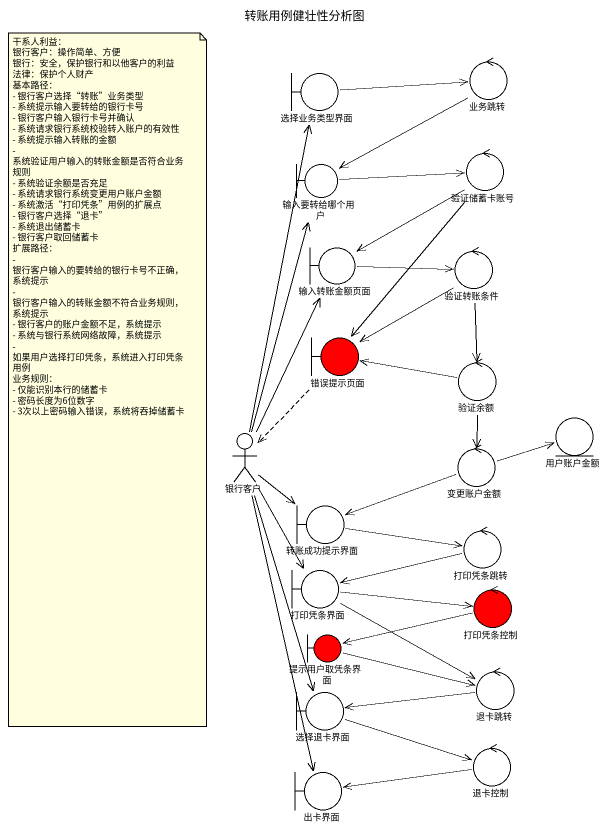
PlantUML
@startuml
title 转账用例健壮性分析图
control 业务跳转
boundary 选择业务类型界面
boundary 输入要转给哪个用户
control 验证储蓄卡账号
boundary 输入转账金额页面
control 验证转账条件
boundary 错误提示页面 #FF0000
control 验证余额
entity 用户账户金额
actor 银行客户
control 变更账户金额
boundary 转账成功提示界面
control 打印凭条跳转
boundary 打印凭条界面
control 打印凭条控制 #FF0000
boundary 提示用户取凭条界面 #FF0000
control 退卡跳转
boundary 选择退卡界面
control 退卡控制
boundary 出卡界面
业务跳转 --> 输入要转给哪个用户
选择业务类型界面 -right-> 业务跳转
输入要转给哪个用户 -right-> 验证储蓄卡账号
验证储蓄卡账号 --> 输入转账金额页面
验证储蓄卡账号 --> 错误提示页面
输入转账金额页面 -right-> 验证转账条件
验证转账条件 --> 错误提示页面
验证转账条件 --> 验证余额
错误提示页面 ..> 银行客户
验证余额 -left-> 错误提示页面
验证余额 --> 变更账户金额
银行客户 -up-> 选择业务类型界面
银行客户 -up-> 输入要转给哪个用户
银行客户 -up-> 输入转账金额页面
银行客户 --> 转账成功提示界面
银行客户 --> 打印凭条界面
银行客户 --> 选择退卡界面
银行客户 --> 出卡界面
变更账户金额 -right-> 用户账户金额
变更账户金额 -left-> 转账成功提示界面
转账成功提示界面 -right-> 打印凭条跳转
打印凭条跳转 -left-> 打印凭条界面
打印凭条界面 -right-> 打印凭条控制
打印凭条界面 -right-> 退卡跳转
打印凭条控制 -left-> 提示用户取凭条界面
提示用户取凭条界面 -right-> 退卡跳转
退卡跳转 -left-> 选择退卡界面
选择退卡界面 -right-> 退卡控制
退卡控制 -left-> 出卡界面
note as N1
  干系人利益：
  银行客户：操作简单、方便
  银行：安全，保护银行和以他客户的利益
  法律：保护个人财产
  基本路径：
  - 银行客户选择“转账”业务类型
  - 系统提示输入要转给的银行卡号
  - 银行客户输入银行卡号并确认
  - 系统请求银行系统校验转入账户的有效性
  - 系统提示输入转账的金额
  - 系统验证用户输入的转账金额是否符合业务规则
  - 系统验证余额是否充足
  - 系统请求银行系统变更用户账户金额
  - 系统激活“打印凭条”用例的扩展点
  - 银行客户选择“退卡”
  - 系统退出储蓄卡
  - 银行客户取回储蓄卡
  扩展路径：
  - 银行客户输入的要转给的银行卡号不正确，系统提示
  - 银行客户输入的转账金额不符合业务规则，系统提示
  - 银行客户的账户金额不足，系统提示
  - 系统与银行系统网络故障，系统提示
  - 如果用户选择打印凭条，系统进入打印凭条用例
  业务规则：
  - 仅能识别本行的储蓄卡
  - 密码长度为6位数字
  - 3次以上密码输入错误，系统将吞掉储蓄卡
end note
@enduml
